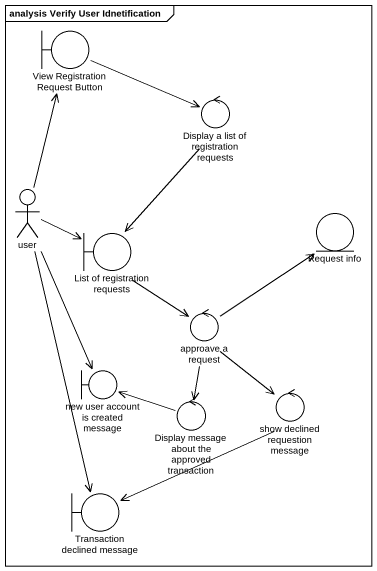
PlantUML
@startuml
mainframe analysis Verify User Idnetification
boundary "View Registration Request Button" as View_Registration_Request
control "Display a list of registration requests" as Display_a_list_of
actor user
boundary "List of registration requests" as List_of_registration
entity "Request info" as Request_info
control "approave a request" as approave_a_request
boundary "new user account is created message" as new_user_account_is_created
control "Display message about the approved transaction" as Display_message_about_the
control "show declined requestion message" as show_declined_requestion
boundary "Transaction declined message" as Transaction_declined_message
View_Registration_Request -right-> Display_a_list_of
Display_a_list_of --> List_of_registration
user -up-> View_Registration_Request
user -right-> List_of_registration
user --> new_user_account_is_created
user --> Transaction_declined_message
List_of_registration --> approave_a_request
approave_a_request -up-> Request_info
approave_a_request --> Display_message_about_the
approave_a_request --> show_declined_requestion
Display_message_about_the -left-> new_user_account_is_created
show_declined_requestion -left-> Transaction_declined_message
@enduml
